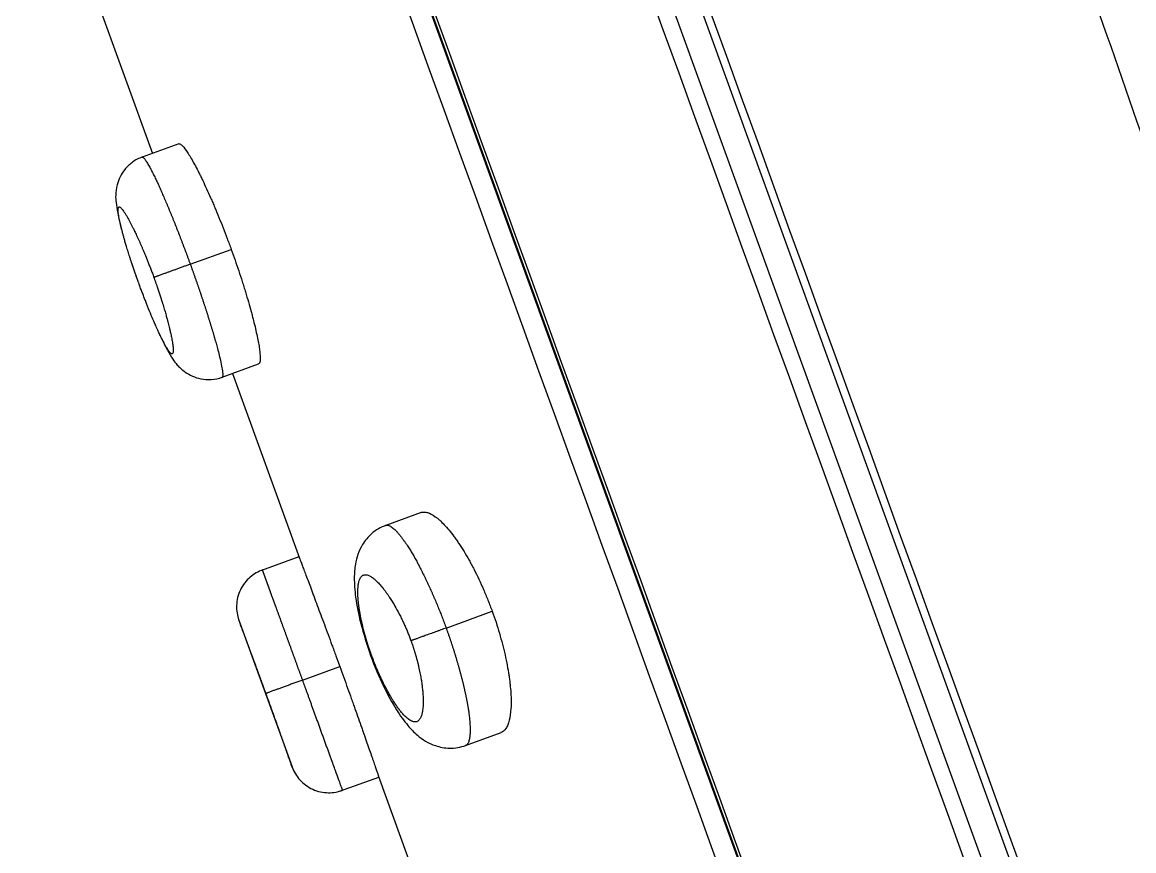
# Model space of a CAD drawing. Extents: x 0 to 1128, y 0 to 827.
# Drawn here: x 775.7 to 789.94, y 499.43 to 510.05 of the extents above; entities that cross this region are included whole.
import ezdxf

# ---------------------------------------------------------------- set-up
doc = ezdxf.new("R2010")
doc.units = 0
doc.header["$LTSCALE"] = 10
doc.header["$MEASUREMENT"] = 0
doc.layers.add('1', color=7, linetype='CONTINUOUS')

msp = doc.modelspace()

# ---------------------------------------------------------------- linework, layer by layer
at = {"layer": '1', "color": 7, "linetype": 'Continuous', "lineweight": -3}
for p, q in [((766.785, 558.739), (792.741, 487.231)), ((792.419, 487.141), (766.487, 558.582)), ((789.661, 486.141), (763.729, 557.581)), ((763.735, 557.583), (789.684, 486.096)), ((776.507, 510.737), (777.366, 508.369)), ((777.702, 508.491), (777.234, 508.321)), ((777.85, 506.949), (778.374, 507.139)), ((778.257, 505.501), (778.725, 505.671)), ((778.39, 505.549), (779.249, 503.181)), ((780.81, 503.768), (780.355, 503.603)), ((779.243, 503.199), (778.764, 503.025)), ((781.13, 502.288), (781.72, 502.503)), ((778.473, 502.388), (779.156, 500.508)), ((779.29, 501.621), (779.767, 501.794)), ((781.378, 500.783), (781.833, 500.948)), ((779.763, 500.197), (780.267, 500.379)), ((780.26, 500.397), (781.119, 498.029))]:
    msp.add_line(p, q, dxfattribs=at)
for points, knots in [([(812.035, 458.76), (811.453, 461.003), (810.162, 465.69), (807.935, 472.783), (805.453, 480.077), (802.844, 487.378), (800.187, 494.684), (797.534, 501.995), (794.88, 509.306), (787.626, 529.291), (781.256, 546.84), (775.771, 561.951)], [0, 0, 0, 0, 0.063517, 0.13332, 0.203809, 0.274802, 0.345901, 0.41699, 0.488079, 0.559169, 1, 1, 1, 1]), ([(773.159, 561.003), (773.212, 560.858), (773.318, 560.566), (773.478, 560.125), (773.641, 559.677), (773.806, 559.223), (773.973, 558.762), (774.143, 558.296), (774.315, 557.823), (774.489, 557.343), (774.666, 556.858), (774.845, 556.365), (775.027, 555.867), (775.21, 555.362), (775.397, 554.851), (775.585, 554.334), (775.776, 553.81), (775.969, 553.28), (776.165, 552.744), (776.363, 552.201), (776.563, 551.652), (776.765, 551.097), (776.97, 550.535), (777.178, 549.968), (777.387, 549.393), (777.599, 548.813), (777.814, 548.226), (778.03, 547.632), (778.249, 547.033), (778.471, 546.427), (778.694, 545.815), (778.92, 545.196), (779.149, 544.571), (779.379, 543.94), (779.613, 543.303), (779.848, 542.659), (780.086, 542.008), (780.326, 541.352), (780.568, 540.689), (780.813, 540.02), (781.06, 539.344), (781.31, 538.663), (781.562, 537.974), (781.816, 537.28), (782.073, 536.579), (782.332, 535.872), (782.593, 535.159), (782.856, 534.439), (783.122, 533.713), (783.391, 532.98), (783.661, 532.242), (783.934, 531.497), (784.21, 530.745), (784.487, 529.987), (784.767, 529.223), (785.05, 528.453), (785.335, 527.676), (785.622, 526.893), (785.911, 526.104), (786.274, 525.114), (786.707, 523.934), (787.205, 522.575), (787.694, 521.241), (788.174, 519.932), (788.644, 518.649), (789.105, 517.39), (789.557, 516.157), (789.999, 514.95), (790.433, 513.767), (790.857, 512.61), (791.271, 511.478), (791.676, 510.371), (792.072, 509.289), (792.459, 508.233), (792.836, 507.202), (793.204, 506.196), (793.563, 505.215), (793.912, 504.26), (794.253, 503.33), (794.583, 502.425), (794.905, 501.545), (795.217, 500.69), (795.52, 499.861), (795.814, 499.057), (796.098, 498.278), (796.373, 497.525), (796.638, 496.797), (796.895, 496.094), (797.142, 495.416), (797.38, 494.763), (797.608, 494.136), (797.827, 493.534), (798.037, 492.957), (798.238, 492.406), (798.429, 491.879), (798.611, 491.378), (798.783, 490.902), (798.947, 490.452), (799.101, 490.026), (799.2, 489.751), (799.248, 489.618)], [0, 0, 0, 0, 0.00609, 0.012269, 0.018537, 0.024893, 0.031338, 0.037872, 0.044495, 0.051206, 0.058007, 0.064896, 0.071874, 0.07894, 0.086096, 0.09334, 0.100673, 0.108095, 0.115605, 0.123205, 0.130893, 0.13867, 0.146536, 0.15449, 0.162533, 0.170666, 0.178886, 0.187196, 0.195595, 0.204082, 0.212658, 0.221323, 0.230077, 0.238919, 0.24785, 0.256871, 0.265979, 0.275177, 0.284464, 0.293839, 0.303303, 0.312856, 0.322498, 0.332228, 0.342047, 0.351955, 0.361952, 0.372038, 0.382213, 0.392476, 0.402828, 0.413269, 0.423799, 0.434417, 0.445125, 0.455921, 0.466806, 0.47778, 0.488842, 0.499994, 0.519397, 0.538445, 0.55714, 0.575481, 0.593468, 0.611101, 0.62838, 0.645305, 0.661876, 0.678092, 0.693955, 0.709464, 0.724619, 0.73942, 0.753867, 0.76796, 0.781698, 0.795083, 0.808114, 0.820791, 0.833114, 0.845083, 0.856698, 0.867959, 0.878866, 0.889419, 0.899618, 0.909464, 0.918955, 0.928092, 0.936876, 0.945305, 0.95338, 0.961102, 0.96847, 0.975483, 0.982143, 0.988449, 0.994402, 1, 1, 1, 1]), ([(797.041, 488.82), (796.978, 488.995), (796.851, 489.347), (796.66, 489.876), (796.468, 490.409), (796.276, 490.945), (796.082, 491.484), (795.887, 492.027), (795.691, 492.574), (795.495, 493.124), (795.297, 493.677), (795.098, 494.234), (794.899, 494.794), (794.698, 495.358), (794.496, 495.926), (794.294, 496.496), (794.09, 497.07), (793.885, 497.648), (793.68, 498.229), (793.473, 498.814), (793.266, 499.402), (793.057, 499.993), (792.847, 500.588), (792.637, 501.187), (792.425, 501.789), (792.213, 502.394), (791.999, 503.003), (791.785, 503.615), (791.569, 504.231), (791.352, 504.85), (791.135, 505.473), (790.916, 506.099), (790.532, 507.202), (789.968, 508.824), (789.211, 511.005), (788.412, 513.313), (787.6, 515.665), (786.711, 518.246), (785.68, 521.241), (784.697, 524.1), (783.858, 526.542), (783.259, 528.285), (782.715, 529.864), (782.228, 531.28), (781.797, 532.532), (781.308, 533.95), (780.748, 535.569), (780.107, 537.423), (779.484, 539.218), (778.881, 540.955), (778.349, 542.481), (777.884, 543.812), (777.482, 544.963), (777.083, 546.1), (776.689, 547.223), (776.298, 548.332), (775.912, 549.427), (775.53, 550.508), (775.152, 551.575), (774.778, 552.629), (774.408, 553.668), (774.042, 554.693), (773.68, 555.705), (773.323, 556.702), (772.969, 557.686), (772.62, 558.656), (772.274, 559.611), (772.045, 560.244), (771.931, 560.557)], [0, 0, 0, 0, 0.007353, 0.014754, 0.022202, 0.029697, 0.03724, 0.044829, 0.052466, 0.060151, 0.067882, 0.075661, 0.083488, 0.091361, 0.099282, 0.10725, 0.115266, 0.123329, 0.131439, 0.139596, 0.147801, 0.156053, 0.164352, 0.172699, 0.181093, 0.189534, 0.198023, 0.206559, 0.215142, 0.223773, 0.23245, 0.241176, 0.249948, 0.278573, 0.30895, 0.341079, 0.374961, 0.407163, 0.448837, 0.499981, 0.526503, 0.550751, 0.572724, 0.592422, 0.609846, 0.624994, 0.651629, 0.677447, 0.702448, 0.726634, 0.750003, 0.766236, 0.782278, 0.79813, 0.81379, 0.829259, 0.844538, 0.859625, 0.874522, 0.889227, 0.903742, 0.918066, 0.932199, 0.946141, 0.959892, 0.973452, 0.986821, 1, 1, 1, 1]), ([(777.702, 508.491), (777.706, 508.493), (777.712, 508.492), (777.721, 508.488), (777.725, 508.486), (777.732, 508.481), (777.736, 508.478), (777.756, 508.46), (777.775, 508.437), (777.803, 508.397), (777.809, 508.388), (777.821, 508.37), (777.827, 508.361), (777.846, 508.331), (777.859, 508.309), (777.9, 508.237), (777.929, 508.182), (777.969, 508.104), (777.977, 508.088), (777.993, 508.055), (778.001, 508.038), (778.026, 507.987), (778.059, 507.915), (778.094, 507.839), (778.12, 507.779), (778.129, 507.759), (778.147, 507.718), (778.155, 507.697), (778.2, 507.592), (778.235, 507.505), (778.288, 507.371), (778.305, 507.325), (778.34, 507.233), (778.358, 507.186), (778.374, 507.139)], [0, 0, 0, 0, 0.062208, 0.062208, 0.093468, 0.093468, 0.124728, 0.124728, 0.249767, 0.249767, 0.281026, 0.281026, 0.312286, 0.312286, 0.374805, 0.374805, 0.499844, 0.499844, 0.531104, 0.531104, 0.562364, 0.562364, 0.624883, 0.687403, 0.687403, 0.718662, 0.718662, 0.749922, 0.749922, 0.874961, 0.874961, 0.937481, 0.937481, 1, 1, 1, 1]), ([(777.237, 508.323), (777.19, 508.306), (777.108, 508.263), (776.985, 508.145), (776.909, 507.988), (776.89, 507.826), (776.898, 507.73), (776.92, 507.593), (776.951, 507.462), (776.975, 507.376), (776.978, 507.365)], [0, 0, 0, 0, 0.11102, 0.214985, 0.385123, 0.503502, 0.614005, 0.770332, 0.972403, 1, 1, 1, 1]), ([(777.234, 508.321), (777.234, 508.321), (777.238, 508.323), (777.249, 508.318), (777.272, 508.29), (777.299, 508.247), (777.328, 508.196), (777.357, 508.14), (777.386, 508.083), (777.412, 508.029), (777.435, 507.981), (777.453, 507.94), (777.469, 507.906), (777.482, 507.875), (777.496, 507.844), (777.51, 507.812), (777.524, 507.779), (777.538, 507.746), (777.552, 507.712), (777.567, 507.678), (777.581, 507.643), (777.596, 507.608), (777.61, 507.573), (777.625, 507.537), (777.639, 507.501), (777.654, 507.465), (777.668, 507.428), (777.683, 507.391), (777.697, 507.354), (777.712, 507.318), (777.726, 507.28), (777.74, 507.243), (777.754, 507.206), (777.768, 507.169), (777.782, 507.132), (777.796, 507.095), (777.81, 507.059), (777.823, 507.022), (777.837, 506.985), (777.846, 506.961), (777.85, 506.949)], [0, 0, 0, 0, 0.000239, 0.083361, 0.159575, 0.228878, 0.291269, 0.346746, 0.395308, 0.436952, 0.471679, 0.499486, 0.51886, 0.538122, 0.557272, 0.576312, 0.59524, 0.614056, 0.632762, 0.651356, 0.669839, 0.688211, 0.706473, 0.724623, 0.742663, 0.760591, 0.778409, 0.796117, 0.813713, 0.8312, 0.848575, 0.865841, 0.882996, 0.900041, 0.916976, 0.9338, 0.950515, 0.96712, 0.983615, 1, 1, 1, 1]), ([(777.189, 506.709), (777.187, 506.714), (777.184, 506.723), (777.179, 506.736), (777.174, 506.75), (777.169, 506.763), (777.164, 506.777), (777.16, 506.79), (777.155, 506.804), (777.15, 506.817), (777.146, 506.83), (777.141, 506.843), (777.136, 506.856), (777.132, 506.869), (777.127, 506.882), (777.123, 506.895), (777.119, 506.908), (777.114, 506.921), (777.11, 506.933), (777.106, 506.946), (777.102, 506.958), (777.098, 506.97), (777.094, 506.983), (777.09, 506.995), (777.086, 507.007), (777.082, 507.019), (777.078, 507.031), (777.068, 507.061), (777.053, 507.11), (777.033, 507.172), (777.017, 507.228), (777.003, 507.277), (776.991, 507.32), (776.976, 507.374), (776.959, 507.442), (776.941, 507.521), (776.931, 507.579), (776.926, 507.618), (776.925, 507.639), (776.925, 507.655), (776.927, 507.667), (776.929, 507.675), (776.932, 507.679), (776.937, 507.682), (776.942, 507.683), (776.951, 507.679), (776.961, 507.67), (776.977, 507.653), (776.997, 507.626), (777.02, 507.59), (777.04, 507.556), (777.061, 507.52), (777.08, 507.485), (777.098, 507.45), (777.116, 507.413), (777.138, 507.37), (777.164, 507.315), (777.188, 507.261), (777.209, 507.215), (777.224, 507.18), (777.239, 507.145), (777.252, 507.115), (777.263, 507.089), (777.271, 507.069), (777.28, 507.048), (777.289, 507.026), (777.298, 507.004), (777.307, 506.981), (777.316, 506.957), (777.325, 506.934), (777.335, 506.909), (777.344, 506.884), (777.354, 506.859), (777.364, 506.833), (777.374, 506.806), (777.38, 506.789), (777.383, 506.78)], [0, 0, 0, 0, 0.004635, 0.009253, 0.013855, 0.018442, 0.023012, 0.027567, 0.032106, 0.036629, 0.041136, 0.045628, 0.050105, 0.054566, 0.059011, 0.06344, 0.067854, 0.072252, 0.076635, 0.081001, 0.085352, 0.089686, 0.094005, 0.098307, 0.102594, 0.106864, 0.111117, 0.115354, 0.140138, 0.164861, 0.18672, 0.206902, 0.225424, 0.2423, 0.279894, 0.323708, 0.373887, 0.397296, 0.418825, 0.438456, 0.456176, 0.471977, 0.485856, 0.49781, 0.517596, 0.537728, 0.558194, 0.581106, 0.620752, 0.648183, 0.67346, 0.696613, 0.717673, 0.73667, 0.753632, 0.774445, 0.799727, 0.829523, 0.84311, 0.856713, 0.870328, 0.883955, 0.89141, 0.898995, 0.90671, 0.914553, 0.922526, 0.930626, 0.938854, 0.947209, 0.955691, 0.964299, 0.973034, 0.981895, 0.990883, 1, 1, 1, 1]), ([(778.374, 507.139), (778.408, 507.046), (778.441, 506.954), (778.486, 506.817), (778.501, 506.772), (778.523, 506.704), (778.53, 506.682), (778.544, 506.637), (778.551, 506.615), (778.584, 506.506), (778.608, 506.423), (778.635, 506.325), (778.64, 506.305), (778.65, 506.267), (778.655, 506.248), (778.669, 506.192), (778.678, 506.157), (778.701, 506.055), (778.714, 505.994), (778.726, 505.925), (778.729, 505.912), (778.733, 505.887), (778.735, 505.875), (778.739, 505.84), (778.744, 505.797), (778.746, 505.763), (778.746, 505.74), (778.746, 505.733), (778.745, 505.72), (778.745, 505.714), (778.741, 505.687), (778.735, 505.674), (778.725, 505.671), (778.725, 505.671), (778.725, 505.671)], [0, 0, 0, 0, 0.124828, 0.124828, 0.187242, 0.187242, 0.218449, 0.218449, 0.249656, 0.249656, 0.374484, 0.374484, 0.405692, 0.405692, 0.436899, 0.436899, 0.499313, 0.499313, 0.624141, 0.624141, 0.655348, 0.655348, 0.686555, 0.686555, 0.748969, 0.811383, 0.811383, 0.84259, 0.84259, 0.873797, 0.873797, 0.998625, 0.998625, 1, 1, 1, 1]), ([(777.189, 506.709), (777.187, 506.714), (777.183, 506.724), (777.178, 506.74), (777.172, 506.755), (777.167, 506.77), (777.161, 506.786), (777.156, 506.801), (777.15, 506.816), (777.145, 506.831), (777.14, 506.846), (777.134, 506.862), (777.129, 506.877), (777.124, 506.892), (777.119, 506.907), (777.114, 506.922), (777.109, 506.937), (777.103, 506.952), (777.098, 506.967), (777.095, 506.977), (777.093, 506.983), (777.093, 506.983)], [0, 0, 0, 0, 0.055488, 0.110877, 0.166183, 0.221423, 0.276613, 0.331769, 0.386907, 0.442043, 0.497194, 0.552375, 0.607604, 0.662895, 0.718266, 0.773732, 0.829308, 0.885012, 0.940857, 0.996861, 1, 1, 1, 1]), ([(777.85, 506.949), (777.852, 506.943), (777.856, 506.931), (777.863, 506.914), (777.869, 506.896), (777.875, 506.879), (777.882, 506.861), (777.888, 506.843), (777.894, 506.825), (777.901, 506.807), (777.907, 506.789), (777.913, 506.772), (777.92, 506.754), (777.926, 506.735), (777.932, 506.717), (777.938, 506.699), (777.945, 506.681), (777.951, 506.663), (777.957, 506.645), (777.963, 506.627), (777.97, 506.609), (777.976, 506.591), (777.982, 506.572), (777.988, 506.554), (777.994, 506.536), (778, 506.518), (778.006, 506.5), (778.012, 506.482), (778.018, 506.464), (778.024, 506.446), (778.03, 506.428), (778.036, 506.41), (778.042, 506.392), (778.048, 506.374), (778.053, 506.356), (778.059, 506.338), (778.065, 506.321), (778.07, 506.303), (778.076, 506.285), (778.081, 506.268), (778.087, 506.25), (778.092, 506.233), (778.098, 506.216), (778.103, 506.198), (778.108, 506.181), (778.114, 506.164), (778.119, 506.147), (778.124, 506.131), (778.129, 506.114), (778.134, 506.097), (778.139, 506.081), (778.144, 506.065), (778.149, 506.048), (778.153, 506.032), (778.158, 506.016), (778.162, 506.001), (778.167, 505.985), (778.171, 505.969), (778.176, 505.954), (778.185, 505.92), (778.201, 505.861), (778.223, 505.776), (778.244, 505.683), (778.261, 505.594), (778.269, 505.524), (778.263, 505.503), (778.257, 505.501), (778.257, 505.501)], [0, 0, 0, 0, 0.007896, 0.015819, 0.023766, 0.03174, 0.039739, 0.047764, 0.055814, 0.06389, 0.071992, 0.08012, 0.088273, 0.096452, 0.104657, 0.112888, 0.121144, 0.129426, 0.137734, 0.146068, 0.154427, 0.162812, 0.171223, 0.17966, 0.188123, 0.196611, 0.205125, 0.213666, 0.222232, 0.230824, 0.239441, 0.248085, 0.256754, 0.26545, 0.274171, 0.282918, 0.291691, 0.30049, 0.309315, 0.318166, 0.327043, 0.335946, 0.344875, 0.353829, 0.36281, 0.371817, 0.380849, 0.389908, 0.398992, 0.408103, 0.417239, 0.426402, 0.435591, 0.444805, 0.454046, 0.463313, 0.472605, 0.481924, 0.491269, 0.50064, 0.54495, 0.604823, 0.680251, 0.771223, 0.877726, 0.999744, 1, 1, 1, 1]), ([(777.383, 506.78), (777.385, 506.775), (777.388, 506.766), (777.393, 506.752), (777.398, 506.738), (777.403, 506.724), (777.408, 506.71), (777.413, 506.697), (777.417, 506.683), (777.422, 506.67), (777.427, 506.656), (777.431, 506.643), (777.436, 506.63), (777.44, 506.617), (777.445, 506.604), (777.449, 506.591), (777.453, 506.578), (777.457, 506.565), (777.461, 506.553), (777.465, 506.54), (777.469, 506.528), (777.473, 506.515), (777.477, 506.503), (777.481, 506.491), (777.485, 506.479), (777.489, 506.467), (777.492, 506.456), (777.502, 506.424), (777.517, 506.375), (777.535, 506.313), (777.55, 506.259), (777.562, 506.214), (777.571, 506.177), (777.579, 506.146), (777.588, 506.111), (777.598, 506.066), (777.611, 506.008), (777.622, 505.946), (777.629, 505.896), (777.632, 505.86), (777.632, 505.838), (777.63, 505.822), (777.628, 505.811), (777.624, 505.804), (777.616, 505.798), (777.597, 505.807), (777.568, 505.846), (777.539, 505.892), (777.522, 505.924), (777.505, 505.956), (777.489, 505.987), (777.474, 506.017), (777.461, 506.044), (777.446, 506.076), (777.426, 506.119), (777.397, 506.183), (777.36, 506.27), (777.328, 506.346), (777.307, 506.4), (777.298, 506.423), (777.288, 506.446), (777.279, 506.47), (777.269, 506.495), (777.259, 506.52), (777.25, 506.546), (777.24, 506.572), (777.23, 506.598), (777.219, 506.625), (777.209, 506.653), (777.199, 506.681), (777.192, 506.7), (777.189, 506.709)], [0, 0, 0, 0, 0.004731, 0.00944, 0.014127, 0.018792, 0.023436, 0.028057, 0.032657, 0.037235, 0.041792, 0.046327, 0.050841, 0.055333, 0.059803, 0.064252, 0.068679, 0.073084, 0.077467, 0.081828, 0.086168, 0.090485, 0.094779, 0.099052, 0.103302, 0.10753, 0.111735, 0.115917, 0.142085, 0.165689, 0.186736, 0.205237, 0.221208, 0.234662, 0.245609, 0.268938, 0.298588, 0.334664, 0.377282, 0.401866, 0.4249, 0.446359, 0.466223, 0.484479, 0.501121, 0.554385, 0.624255, 0.649432, 0.672403, 0.693181, 0.711782, 0.72822, 0.742512, 0.754671, 0.776024, 0.804614, 0.8405, 0.883743, 0.892043, 0.900453, 0.90897, 0.917595, 0.926326, 0.935164, 0.944109, 0.953158, 0.962314, 0.971575, 0.980943, 0.990417, 1, 1, 1, 1]), ([(777.451, 506.063), (777.455, 506.056), (777.491, 505.976), (777.55, 505.857), (777.622, 505.738), (777.677, 505.66), (777.795, 505.548), (777.954, 505.477), (778.123, 505.465), (778.215, 505.485), (778.261, 505.502)], [0, 0, 0, 0, 0.021643, 0.225177, 0.382783, 0.494335, 0.613417, 0.784257, 0.888595, 1, 1, 1, 1]), ([(780.809, 503.768), (780.809, 503.768), (780.81, 503.768), (780.816, 503.77), (780.822, 503.772), (780.835, 503.774), (780.842, 503.774), (780.862, 503.774), (780.877, 503.771), (780.922, 503.758), (780.955, 503.74), (781, 503.708), (781.009, 503.701), (781.028, 503.686), (781.038, 503.677), (781.066, 503.652), (781.086, 503.632), (781.145, 503.569), (781.187, 503.519), (781.24, 503.447), (781.251, 503.432), (781.272, 503.401), (781.283, 503.385), (781.316, 503.337), (781.359, 503.27), (781.402, 503.196), (781.434, 503.139), (781.445, 503.119), (781.466, 503.079), (781.477, 503.059), (781.53, 502.956), (781.57, 502.87), (781.628, 502.736), (781.647, 502.69), (781.675, 502.62), (781.684, 502.597), (781.702, 502.55), (781.711, 502.526), (781.72, 502.503)], [0, 0, 0, 0, 0.001466, 0.001466, 0.03267, 0.03267, 0.063874, 0.063874, 0.126283, 0.126283, 0.2511, 0.2511, 0.282304, 0.282304, 0.313508, 0.313508, 0.375916, 0.375916, 0.500733, 0.500733, 0.531937, 0.531937, 0.563141, 0.563141, 0.62555, 0.687958, 0.687958, 0.719162, 0.719162, 0.750367, 0.750367, 0.875183, 0.875183, 0.937592, 0.937592, 0.968796, 0.968796, 1, 1, 1, 1]), ([(780.359, 503.604), (780.29, 503.578), (780.177, 503.514), (780.023, 503.328), (779.962, 503.128), (779.947, 502.919), (779.965, 502.671), (780.033, 502.332), (780.111, 502.078), (780.161, 501.937)], [0, 0, 0, 0, 0.115148, 0.214415, 0.374506, 0.487247, 0.629878, 0.801809, 1, 1, 1, 1]), ([(780.355, 503.603), (780.355, 503.603), (780.361, 503.605), (780.373, 503.607), (780.393, 503.603), (780.415, 503.593), (780.437, 503.579), (780.459, 503.56), (780.483, 503.538), (780.506, 503.513), (780.529, 503.486), (780.551, 503.458), (780.573, 503.429), (780.594, 503.4), (780.614, 503.371), (780.633, 503.343), (780.651, 503.315), (780.668, 503.289), (780.683, 503.264), (780.698, 503.238), (780.714, 503.212), (780.729, 503.184), (780.744, 503.157), (780.76, 503.128), (780.775, 503.099), (780.79, 503.07), (780.806, 503.04), (780.821, 503.01), (780.836, 502.979), (780.852, 502.948), (780.867, 502.917), (780.882, 502.885), (780.897, 502.853), (780.912, 502.82), (780.927, 502.788), (780.941, 502.755), (780.956, 502.722), (780.97, 502.689), (780.985, 502.656), (780.999, 502.623), (781.013, 502.589), (781.027, 502.556), (781.04, 502.522), (781.054, 502.489), (781.067, 502.455), (781.08, 502.422), (781.093, 502.388), (781.105, 502.355), (781.118, 502.322), (781.126, 502.299), (781.13, 502.288)], [0, 0, 0, 0, 0.001384, 0.046079, 0.088946, 0.129987, 0.169201, 0.206588, 0.242149, 0.275883, 0.30779, 0.33787, 0.366124, 0.392551, 0.417151, 0.439926, 0.460875, 0.479998, 0.497296, 0.514924, 0.532456, 0.549891, 0.56723, 0.584473, 0.60162, 0.618672, 0.635628, 0.65249, 0.669256, 0.685929, 0.702507, 0.718991, 0.735382, 0.751679, 0.767883, 0.783994, 0.800014, 0.815941, 0.831776, 0.847519, 0.863172, 0.878734, 0.894205, 0.909586, 0.924877, 0.940079, 0.955192, 0.970216, 0.985152, 1, 1, 1, 1]), ([(779.243, 503.199), (779.243, 503.199), (779.243, 503.199), (779.243, 503.199), (779.244, 503.197), (779.246, 503.19), (779.247, 503.187), (779.25, 503.181), (779.251, 503.177), (779.26, 503.154), (779.27, 503.128), (779.287, 503.084), (779.29, 503.075), (779.298, 503.055), (779.302, 503.045), (779.314, 503.012), (779.323, 502.989), (779.352, 502.913), (779.374, 502.855), (779.405, 502.773), (779.411, 502.756), (779.424, 502.722), (779.43, 502.704), (779.45, 502.651), (779.478, 502.578), (779.507, 502.499), (779.537, 502.418), (779.553, 502.376), (779.6, 502.248), (779.633, 502.16), (779.674, 502.048), (779.682, 502.025), (779.699, 501.979), (779.708, 501.956), (779.733, 501.887), (779.75, 501.84), (779.767, 501.794)], [0, 0, 0, 0, 0.00067, 0.00067, 0.063128, 0.063128, 0.094357, 0.094357, 0.125586, 0.125586, 0.250502, 0.250502, 0.281731, 0.281731, 0.31296, 0.31296, 0.375419, 0.375419, 0.500335, 0.500335, 0.531564, 0.531564, 0.562793, 0.562793, 0.625251, 0.687709, 0.687709, 0.750167, 0.750167, 0.875084, 0.875084, 0.906313, 0.906313, 0.937542, 0.937542, 1, 1, 1, 1]), ([(778.782, 503.033), (778.72, 503.011), (778.636, 502.963), (778.544, 502.867), (778.489, 502.778), (778.454, 502.68), (778.436, 502.547), (778.451, 502.451), (778.473, 502.389)], [0, 0, 0, 0, 0.238286, 0.367032, 0.498767, 0.630685, 0.759955, 1, 1, 1, 1]), ([(779.29, 501.621), (779.288, 501.626), (779.284, 501.637), (779.278, 501.654), (779.272, 501.671), (779.266, 501.688), (779.259, 501.704), (779.253, 501.721), (779.247, 501.738), (779.241, 501.754), (779.235, 501.771), (779.229, 501.788), (779.223, 501.804), (779.217, 501.821), (779.211, 501.838), (779.205, 501.854), (779.199, 501.871), (779.193, 501.887), (779.187, 501.904), (779.181, 501.92), (779.175, 501.936), (779.169, 501.953), (779.163, 501.969), (779.157, 501.985), (779.151, 502.001), (779.145, 502.017), (779.14, 502.034), (779.134, 502.05), (779.128, 502.066), (779.122, 502.081), (779.116, 502.097), (779.111, 502.113), (779.105, 502.129), (779.099, 502.144), (779.094, 502.16), (779.088, 502.175), (779.082, 502.191), (779.077, 502.206), (779.071, 502.221), (779.066, 502.236), (779.06, 502.251), (779.055, 502.266), (779.049, 502.281), (779.044, 502.296), (779.038, 502.311), (779.033, 502.325), (779.028, 502.34), (779.022, 502.354), (779.017, 502.369), (779.012, 502.383), (779.007, 502.397), (779.002, 502.411), (778.997, 502.425), (778.992, 502.439), (778.987, 502.452), (778.982, 502.466), (778.977, 502.479), (778.972, 502.492), (778.967, 502.505), (778.963, 502.518), (778.958, 502.531), (778.953, 502.544), (778.949, 502.557), (778.944, 502.569), (778.939, 502.582), (778.935, 502.594), (778.931, 502.606), (778.926, 502.618), (778.922, 502.629), (778.918, 502.641), (778.914, 502.653), (778.909, 502.664), (778.905, 502.675), (778.901, 502.686), (778.897, 502.697), (778.893, 502.708), (778.89, 502.718), (778.886, 502.729), (778.882, 502.739), (778.878, 502.749), (778.875, 502.759), (778.871, 502.768), (778.868, 502.778), (778.864, 502.787), (778.861, 502.797), (778.858, 502.806), (778.854, 502.815), (778.851, 502.824), (778.848, 502.832), (778.845, 502.841), (778.842, 502.849), (778.839, 502.857), (778.836, 502.865), (778.834, 502.873), (778.831, 502.88), (778.828, 502.888), (778.825, 502.895), (778.823, 502.902), (778.82, 502.909), (778.818, 502.915), (778.816, 502.922), (778.813, 502.928), (778.811, 502.934), (778.809, 502.94), (778.807, 502.946), (778.805, 502.952), (778.803, 502.957), (778.801, 502.963), (778.799, 502.968), (778.798, 502.973), (778.796, 502.977), (778.794, 502.982), (778.793, 502.986), (778.791, 502.99), (778.79, 502.994), (778.789, 502.998), (778.787, 503.001), (778.786, 503.005), (778.785, 503.008), (778.784, 503.011), (778.783, 503.014), (778.782, 503.016), (778.782, 503.019), (778.781, 503.021), (778.78, 503.023), (778.78, 503.025), (778.779, 503.026), (778.779, 503.027), (778.778, 503.029), (778.778, 503.03), (778.778, 503.03), (778.778, 503.031), (778.778, 503.031), (778.778, 503.031), (778.778, 503.031)], [0, 0, 0, 0, 0.007572, 0.015144, 0.022714, 0.030285, 0.037855, 0.045425, 0.052995, 0.060566, 0.068136, 0.075708, 0.083279, 0.090852, 0.098425, 0.105999, 0.113573, 0.121149, 0.128725, 0.136303, 0.143881, 0.15146, 0.159039, 0.16662, 0.174201, 0.181784, 0.189366, 0.19695, 0.204534, 0.212119, 0.219705, 0.22729, 0.234877, 0.242463, 0.25005, 0.257637, 0.265224, 0.272811, 0.280398, 0.287985, 0.295571, 0.303158, 0.310744, 0.318329, 0.325914, 0.333499, 0.341082, 0.348666, 0.356248, 0.363829, 0.37141, 0.37899, 0.386569, 0.394147, 0.401724, 0.4093, 0.416875, 0.424449, 0.432022, 0.439594, 0.447165, 0.454735, 0.462305, 0.469874, 0.477442, 0.485009, 0.492576, 0.500143, 0.50771, 0.515276, 0.522843, 0.53041, 0.537977, 0.545545, 0.553113, 0.560682, 0.568252, 0.575822, 0.583393, 0.590965, 0.598538, 0.606112, 0.613687, 0.621263, 0.628839, 0.636417, 0.643995, 0.651574, 0.659154, 0.666734, 0.674316, 0.681897, 0.68948, 0.697063, 0.704646, 0.71223, 0.719814, 0.727398, 0.734982, 0.742566, 0.750151, 0.757735, 0.765319, 0.772903, 0.780486, 0.788069, 0.795651, 0.803233, 0.810814, 0.818395, 0.825974, 0.833553, 0.841131, 0.848708, 0.856284, 0.863859, 0.871433, 0.879006, 0.886578, 0.894148, 0.901718, 0.909286, 0.916854, 0.92442, 0.931986, 0.93955, 0.947114, 0.954677, 0.962239, 0.969801, 0.977362, 0.984923, 0.992484, 1, 1, 1, 1]), ([(780.173, 501.941), (780.171, 501.946), (780.168, 501.955), (780.163, 501.969), (780.158, 501.983), (780.153, 501.997), (780.148, 502.011), (780.144, 502.025), (780.139, 502.039), (780.134, 502.053), (780.13, 502.067), (780.125, 502.08), (780.121, 502.094), (780.117, 502.108), (780.113, 502.122), (780.108, 502.135), (780.104, 502.149), (780.1, 502.162), (780.097, 502.176), (780.093, 502.189), (780.089, 502.202), (780.085, 502.215), (780.082, 502.228), (780.078, 502.241), (780.075, 502.254), (780.065, 502.291), (780.052, 502.347), (780.037, 502.416), (780.026, 502.472), (780.019, 502.516), (780.014, 502.549), (780.011, 502.571), (780.009, 502.588), (780.007, 502.605), (780.005, 502.624), (780.003, 502.642), (780.002, 502.661), (780, 502.68), (779.999, 502.699), (779.999, 502.717), (779.998, 502.736), (779.998, 502.754), (779.998, 502.772), (779.999, 502.79), (780, 502.808), (780.002, 502.825), (780.005, 502.851), (780.011, 502.881), (780.021, 502.912), (780.032, 502.933), (780.043, 502.948), (780.053, 502.958), (780.062, 502.964), (780.072, 502.968), (780.085, 502.971), (780.105, 502.971), (780.131, 502.964), (780.165, 502.948), (780.198, 502.924), (780.227, 502.898), (780.25, 502.877), (780.272, 502.854), (780.293, 502.829), (780.315, 502.804), (780.336, 502.777), (780.356, 502.75), (780.372, 502.727), (780.389, 502.704), (780.409, 502.673), (780.443, 502.62), (780.489, 502.542), (780.528, 502.47), (780.554, 502.417), (780.565, 502.394), (780.576, 502.371), (780.587, 502.348), (780.598, 502.324), (780.609, 502.3), (780.619, 502.276), (780.63, 502.251), (780.64, 502.226), (780.65, 502.201), (780.66, 502.176), (780.669, 502.15), (780.676, 502.133), (780.679, 502.125)], [0, 0, 0, 0, 0.004673, 0.009337, 0.013992, 0.018638, 0.023275, 0.027903, 0.032523, 0.037133, 0.041735, 0.046329, 0.050913, 0.055489, 0.060056, 0.064615, 0.069164, 0.073704, 0.078235, 0.082756, 0.087268, 0.091771, 0.096263, 0.100746, 0.105219, 0.109682, 0.139129, 0.164519, 0.185854, 0.203151, 0.216429, 0.225708, 0.231001, 0.238982, 0.247173, 0.255576, 0.264193, 0.273025, 0.282075, 0.291344, 0.300835, 0.310548, 0.320486, 0.33065, 0.341042, 0.351662, 0.362512, 0.391816, 0.417851, 0.440577, 0.459965, 0.475997, 0.488658, 0.497936, 0.515232, 0.537545, 0.564834, 0.597029, 0.634033, 0.652654, 0.670686, 0.688142, 0.705037, 0.721385, 0.737202, 0.752494, 0.767268, 0.773353, 0.788638, 0.813159, 0.846945, 0.889969, 0.898306, 0.906666, 0.915047, 0.923449, 0.931872, 0.940315, 0.948778, 0.957262, 0.965765, 0.974289, 0.982836, 0.991405, 1, 1, 1, 1]), ([(781.72, 502.503), (781.754, 502.408), (781.785, 502.314), (781.826, 502.173), (781.839, 502.127), (781.857, 502.057), (781.863, 502.034), (781.874, 501.988), (781.88, 501.965), (781.905, 501.853), (781.921, 501.767), (781.937, 501.664), (781.94, 501.643), (781.945, 501.603), (781.947, 501.583), (781.953, 501.525), (781.96, 501.451), (781.962, 501.383), (781.962, 501.334), (781.962, 501.318), (781.961, 501.287), (781.961, 501.272), (781.956, 501.199), (781.949, 501.149), (781.933, 501.084), (781.927, 501.065), (781.916, 501.039), (781.912, 501.03), (781.904, 501.015), (781.9, 501.008), (781.878, 500.975), (781.857, 500.957), (781.833, 500.948), (781.833, 500.948), (781.832, 500.948)], [0, 0, 0, 0, 0.124634, 0.124634, 0.186951, 0.186951, 0.218109, 0.218109, 0.249268, 0.249268, 0.373902, 0.373902, 0.40506, 0.40506, 0.436219, 0.436219, 0.498536, 0.560853, 0.560853, 0.592011, 0.592011, 0.62317, 0.62317, 0.747804, 0.747804, 0.810121, 0.810121, 0.841279, 0.841279, 0.872438, 0.872438, 0.997071, 0.997071, 1, 1, 1, 1]), ([(778.82, 501.45), (778.818, 501.455), (778.814, 501.465), (778.809, 501.481), (778.803, 501.496), (778.798, 501.511), (778.792, 501.526), (778.787, 501.541), (778.781, 501.557), (778.776, 501.572), (778.77, 501.587), (778.765, 501.602), (778.759, 501.617), (778.754, 501.632), (778.748, 501.647), (778.743, 501.662), (778.737, 501.677), (778.732, 501.691), (778.726, 501.706), (778.721, 501.721), (778.716, 501.736), (778.71, 501.751), (778.705, 501.765), (778.699, 501.78), (778.694, 501.795), (778.68, 501.833), (778.657, 501.894), (778.628, 501.973), (778.601, 502.047), (778.573, 502.123), (778.545, 502.196), (778.52, 502.264), (778.499, 502.319), (778.484, 502.359), (778.475, 502.383), (778.473, 502.389), (778.473, 502.389)], [0, 0, 0, 0, 0.010354, 0.020691, 0.031012, 0.041322, 0.051622, 0.061917, 0.072208, 0.0825, 0.092794, 0.103094, 0.113403, 0.123724, 0.134059, 0.144413, 0.154787, 0.165185, 0.175609, 0.186062, 0.196548, 0.207069, 0.217627, 0.228226, 0.238869, 0.249558, 0.312845, 0.375182, 0.43718, 0.499462, 0.582284, 0.665241, 0.74977, 0.834341, 0.917386, 1, 1, 1, 1]), ([(781.13, 502.288), (781.132, 502.282), (781.136, 502.271), (781.143, 502.253), (781.149, 502.235), (781.155, 502.217), (781.161, 502.199), (781.168, 502.181), (781.174, 502.163), (781.18, 502.145), (781.186, 502.127), (781.192, 502.108), (781.198, 502.09), (781.204, 502.072), (781.21, 502.054), (781.216, 502.035), (781.222, 502.017), (781.228, 501.998), (781.234, 501.98), (781.24, 501.961), (781.245, 501.943), (781.251, 501.924), (781.256, 501.906), (781.262, 501.887), (781.267, 501.869), (781.273, 501.85), (781.278, 501.832), (781.284, 501.813), (781.289, 501.795), (781.294, 501.776), (781.299, 501.758), (781.304, 501.739), (781.309, 501.721), (781.314, 501.703), (781.319, 501.684), (781.324, 501.666), (781.328, 501.648), (781.333, 501.63), (781.338, 501.612), (781.342, 501.594), (781.347, 501.576), (781.351, 501.558), (781.355, 501.54), (781.359, 501.522), (781.363, 501.505), (781.367, 501.487), (781.371, 501.47), (781.375, 501.452), (781.379, 501.435), (781.382, 501.418), (781.386, 501.401), (781.389, 501.384), (781.392, 501.367), (781.396, 501.35), (781.399, 501.334), (781.402, 501.318), (781.405, 501.301), (781.407, 501.285), (781.41, 501.269), (781.415, 501.241), (781.421, 501.198), (781.428, 501.14), (781.433, 501.077), (781.437, 501.013), (781.437, 500.95), (781.433, 500.891), (781.423, 500.84), (781.406, 500.801), (781.389, 500.787), (781.378, 500.783), (781.378, 500.783)], [0, 0, 0, 0, 0.007923, 0.015872, 0.023845, 0.031844, 0.039869, 0.047918, 0.055993, 0.064094, 0.07222, 0.080372, 0.08855, 0.096753, 0.104982, 0.113237, 0.121518, 0.129825, 0.138157, 0.146516, 0.154901, 0.163312, 0.17175, 0.180213, 0.188703, 0.197219, 0.205762, 0.214331, 0.222926, 0.231548, 0.240197, 0.248872, 0.257574, 0.266303, 0.275059, 0.283841, 0.29265, 0.301486, 0.310349, 0.319239, 0.328156, 0.3371, 0.346071, 0.35507, 0.364095, 0.373148, 0.382228, 0.391336, 0.40047, 0.409632, 0.418822, 0.428039, 0.437284, 0.446556, 0.455855, 0.465183, 0.474538, 0.48392, 0.493331, 0.502769, 0.53477, 0.572544, 0.616091, 0.665411, 0.720506, 0.781374, 0.848014, 0.920427, 0.99861, 1, 1, 1, 1]), ([(780.679, 502.125), (780.681, 502.12), (780.684, 502.111), (780.689, 502.097), (780.694, 502.082), (780.699, 502.068), (780.703, 502.054), (780.708, 502.04), (780.713, 502.026), (780.717, 502.012), (780.721, 501.998), (780.726, 501.984), (780.73, 501.97), (780.734, 501.956), (780.738, 501.943), (780.742, 501.929), (780.746, 501.915), (780.75, 501.901), (780.753, 501.888), (780.757, 501.874), (780.761, 501.861), (780.764, 501.847), (780.767, 501.834), (780.771, 501.821), (780.774, 501.807), (780.782, 501.771), (780.794, 501.716), (780.807, 501.647), (780.816, 501.59), (780.822, 501.544), (780.826, 501.508), (780.829, 501.481), (780.831, 501.456), (780.833, 501.429), (780.835, 501.398), (780.836, 501.365), (780.836, 501.332), (780.835, 501.299), (780.832, 501.266), (780.829, 501.234), (780.823, 501.2), (780.814, 501.167), (780.803, 501.139), (780.791, 501.118), (780.778, 501.104), (780.766, 501.094), (780.752, 501.087), (780.734, 501.083), (780.708, 501.086), (780.673, 501.1), (780.634, 501.128), (780.594, 501.166), (780.559, 501.205), (780.527, 501.245), (780.498, 501.286), (780.474, 501.32), (780.454, 501.352), (780.434, 501.383), (780.409, 501.425), (780.38, 501.478), (780.345, 501.543), (780.317, 501.599), (780.297, 501.641), (780.286, 501.664), (780.276, 501.687), (780.265, 501.711), (780.255, 501.735), (780.244, 501.759), (780.234, 501.784), (780.224, 501.809), (780.213, 501.835), (780.203, 501.861), (780.193, 501.888), (780.183, 501.914), (780.176, 501.932), (780.173, 501.941)], [0, 0, 0, 0, 0.004694, 0.00938, 0.014059, 0.018731, 0.023396, 0.028054, 0.032706, 0.037352, 0.041992, 0.046625, 0.051253, 0.055874, 0.06049, 0.0651, 0.069703, 0.074301, 0.078893, 0.083479, 0.088058, 0.092632, 0.097198, 0.101759, 0.106312, 0.110859, 0.13947, 0.164601, 0.186233, 0.204363, 0.218995, 0.230141, 0.237811, 0.250965, 0.265115, 0.280264, 0.29642, 0.313597, 0.331811, 0.351078, 0.371416, 0.398501, 0.423407, 0.446097, 0.466538, 0.484707, 0.50059, 0.523112, 0.552195, 0.587786, 0.629795, 0.662168, 0.691513, 0.717871, 0.741285, 0.761797, 0.773517, 0.788928, 0.80805, 0.830908, 0.857517, 0.887884, 0.896136, 0.904453, 0.912835, 0.921278, 0.929784, 0.938351, 0.946979, 0.955666, 0.964413, 0.97322, 0.982086, 0.991012, 1, 1, 1, 1]), ([(780.161, 501.937), (780.213, 501.796), (780.316, 501.552), (780.482, 501.248), (780.627, 501.046), (780.772, 500.895), (780.948, 500.781), (781.184, 500.737), (781.313, 500.76), (781.383, 500.785)], [0, 0, 0, 0, 0.198161, 0.370057, 0.512668, 0.62542, 0.785507, 0.884785, 1, 1, 1, 1]), ([(779.767, 501.794), (779.801, 501.7), (779.834, 501.609), (779.882, 501.474), (779.898, 501.429), (779.922, 501.362), (779.93, 501.34), (779.946, 501.296), (779.953, 501.275), (779.991, 501.168), (780.02, 501.086), (780.054, 500.99), (780.061, 500.971), (780.074, 500.934), (780.08, 500.915), (780.099, 500.861), (780.111, 500.827), (780.145, 500.729), (780.166, 500.67), (780.188, 500.606), (780.193, 500.593), (780.201, 500.569), (780.205, 500.558), (780.216, 500.525), (780.23, 500.485), (780.241, 500.454), (780.248, 500.434), (780.25, 500.428), (780.254, 500.416), (780.255, 500.411), (780.263, 500.388), (780.266, 500.379), (780.266, 500.379), (780.266, 500.379), (780.266, 500.379)], [0, 0, 0, 0, 0.124808, 0.124808, 0.187213, 0.187213, 0.218415, 0.218415, 0.249617, 0.249617, 0.374425, 0.374425, 0.405627, 0.405627, 0.436829, 0.436829, 0.499234, 0.499234, 0.624042, 0.624042, 0.655244, 0.655244, 0.686446, 0.686446, 0.74885, 0.811254, 0.811254, 0.842457, 0.842457, 0.873659, 0.873659, 0.998467, 0.998467, 1, 1, 1, 1]), ([(779.802, 500.21), (779.802, 500.21), (779.802, 500.21), (779.802, 500.211), (779.799, 500.219), (779.792, 500.239), (779.777, 500.28), (779.751, 500.351), (779.71, 500.462), (779.668, 500.578), (779.635, 500.671), (779.617, 500.721), (779.598, 500.771), (779.58, 500.822), (779.561, 500.874), (779.543, 500.925), (779.524, 500.976), (779.506, 501.026), (779.488, 501.076), (779.47, 501.125), (779.452, 501.173), (779.435, 501.22), (779.418, 501.267), (779.402, 501.312), (779.386, 501.355), (779.371, 501.398), (779.356, 501.438), (779.342, 501.478), (779.328, 501.516), (779.315, 501.552), (779.302, 501.587), (779.294, 501.61), (779.29, 501.621)], [0, 0, 0, 0, 0.000004, 0.028448, 0.071194, 0.128274, 0.199728, 0.285546, 0.385616, 0.499791, 0.530234, 0.559951, 0.588943, 0.617212, 0.644755, 0.67157, 0.697654, 0.723003, 0.747614, 0.771485, 0.794613, 0.816998, 0.838638, 0.859533, 0.879684, 0.899092, 0.917757, 0.935681, 0.952866, 0.969313, 0.985024, 1, 1, 1, 1]), ([(779.156, 500.507), (779.156, 500.507), (779.154, 500.513), (779.145, 500.537), (779.131, 500.578), (779.112, 500.633), (779.088, 500.701), (779.062, 500.775), (779.035, 500.851), (779.009, 500.925), (778.98, 501.005), (778.957, 501.07), (778.94, 501.117), (778.93, 501.144), (778.92, 501.172), (778.911, 501.199), (778.901, 501.226), (778.891, 501.254), (778.881, 501.282), (778.871, 501.31), (778.861, 501.337), (778.851, 501.365), (778.84, 501.394), (778.83, 501.422), (778.823, 501.441), (778.82, 501.45)], [0, 0, 0, 0, 0.082567, 0.165615, 0.250215, 0.33472, 0.417679, 0.50053, 0.562791, 0.624783, 0.68713, 0.750441, 0.770134, 0.789679, 0.809092, 0.828391, 0.847595, 0.866721, 0.885789, 0.904816, 0.923821, 0.942823, 0.961842, 0.980894, 1, 1, 1, 1]), ([(779.156, 500.507), (779.179, 500.445), (779.229, 500.362), (779.328, 500.272), (779.418, 500.219), (779.517, 500.186), (779.65, 500.171), (779.745, 500.188), (779.806, 500.211)], [0, 0, 0, 0, 0.240045, 0.369315, 0.501233, 0.632968, 0.761715, 1, 1, 1, 1])]:
    msp.add_open_spline(points, degree=3, knots=knots, dxfattribs=at)
for points in [[(766.895, 558.729), (775.538, 534.916), (784.182, 511.103), (792.826, 487.29)], [(792.219, 487.07), (783.575, 510.883), (774.932, 534.696), (766.288, 558.509)], [(789.701, 486.156), (781.057, 509.969), (772.413, 533.782), (763.77, 557.595)], [(763.474, 557.488), (772.118, 533.675), (780.762, 509.862), (789.406, 486.049)]]:
    msp.add_open_spline(points, degree=3, dxfattribs=at)
for points, weights in [([(777.85, 506.949), (777.6, 506.858), (777.413, 506.79), (777.383, 506.78)], [1.00000014699, 0.831999539399, 0.831999491218, 1.00000000245]), ([(781.13, 502.288), (780.914, 502.21), (780.74, 502.147), (780.679, 502.125)], [1.00000059971, 0.867317818247, 0.867317622724, 1.00000001314]), ([(780.161, 501.937), (780.163, 501.937), (780.167, 501.939), (780.173, 501.941)], [0.926449002929, 0.947980447733, 0.972497446794, 1.00000000011]), ([(779.29, 501.621), (779.017, 501.522), (778.823, 501.451), (778.82, 501.45)], [1.00000000002, 0.807445285989, 0.807445285944, 0.999999999882])]:
    msp.add_rational_spline(points, weights, degree=3, dxfattribs=at)

doc.saveas('drawing.dxf')
